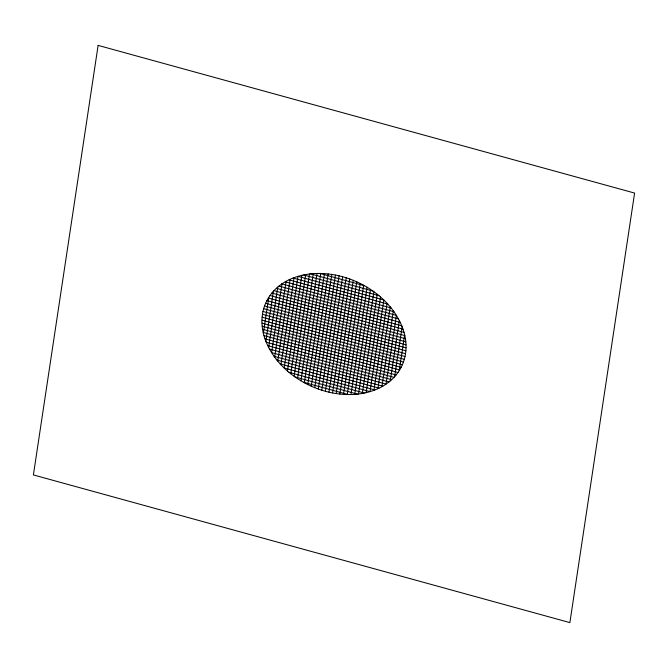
<?xml version="1.0" encoding="UTF-8"?>
<svg xmlns="http://www.w3.org/2000/svg" width="668" height="668" viewBox="0 0 668 668"><rect width="100%" height="100%" fill="white"/><g stroke="black" fill="none" stroke-linecap="round" stroke-linejoin="round"><path stroke-width="1" d="M263.351 333.182L268.736 297.41M265.864 341.239L273.387 291.315M268.653 347.435L277.746 287.098M274.648 357.113L286.063 281.353M277.763 361.121L290.087 279.316M280.944 364.728L294.062 277.679M287.449 370.999L301.869 275.341M290.764 373.754L305.71 274.556M294.104 376.284L309.518 273.997M297.477 378.614L313.3 273.63M300.884 380.76L317.049 273.462M304.307 382.731L320.774 273.462M307.764 384.534L324.473 273.621M311.238 386.179L328.147 273.947M314.737 387.674L331.804 274.423M318.26 389.018L335.436 275.049M321.809 390.212L339.043 275.817M325.374 391.273L342.626 276.727M328.957 392.183L346.191 277.788M332.564 392.951L349.74 278.982M336.196 393.577L353.263 280.326M339.853 394.053L356.762 281.821M343.527 394.379L360.236 283.466M347.226 394.537L363.693 285.269M350.95 394.537L367.116 287.24M354.7 394.37L370.523 289.386M358.482 394.003L373.896 291.716M362.29 393.444L377.236 294.246M366.131 392.659L380.551 297.001M373.938 390.321L387.056 303.272M377.913 388.684L390.237 306.879M381.937 386.647L393.352 310.887M390.254 380.902L399.347 320.565M394.613 376.685L402.136 326.761M399.264 370.59L404.649 334.818M319.863 273.446L364.536 285.737M310.587 273.872L372.944 291.039M303.656 274.949L379.015 295.69M293.16 278.022L387.782 304.074M288.96 279.85L391.122 307.973M285.253 281.812L393.97 311.739M279.007 286.054L398.487 318.945M276.368 288.309L400.266 322.419M274.005 290.647L401.76 325.809M271.893 293.043L403.013 329.14M270.014 295.506L404.023 332.397M268.352 298.037L404.825 335.603M266.899 300.617L405.418 338.743M265.639 303.255L405.81 341.841M264.57 305.944L406.019 344.88M263.693 308.683L406.035 347.861M262.992 311.472L405.868 350.8M262.466 314.311L405.534 353.689M262.132 317.2L405.008 356.528M261.965 320.139L404.307 359.317M261.981 323.12L403.43 362.056M262.19 326.159L402.361 364.745M262.582 329.257L401.101 367.383M263.175 332.397L399.648 369.963M263.977 335.603L397.986 372.493M264.987 338.86L396.107 374.957M266.24 342.191L393.995 377.353M267.734 345.581L391.632 379.691M269.513 349.055L388.993 381.946M274.03 356.261L382.747 386.188M276.878 360.027L379.04 388.15M280.218 363.926L374.84 389.978M288.985 372.31L364.344 393.051M295.056 376.961L357.413 394.128M303.464 382.263L348.137 394.554M98.121 45.391L33.4 474.931L569.879 622.609L634.6 193.069L98.121 45.391M281.954 283.883L271.6 352.612L386.046 384.117L396.4 315.388L281.954 283.883M297.986 276.368L284.176 368.001L370.014 391.632L383.824 299.999L297.986 276.368M276.276 359.275A74.966 56.914 25.1 0 0 400.199 369.028A74.966 56.914 25.1 0 0 325.525 273.705A74.966 56.914 25.1 0 0 276.276 359.275"/></g></svg>
